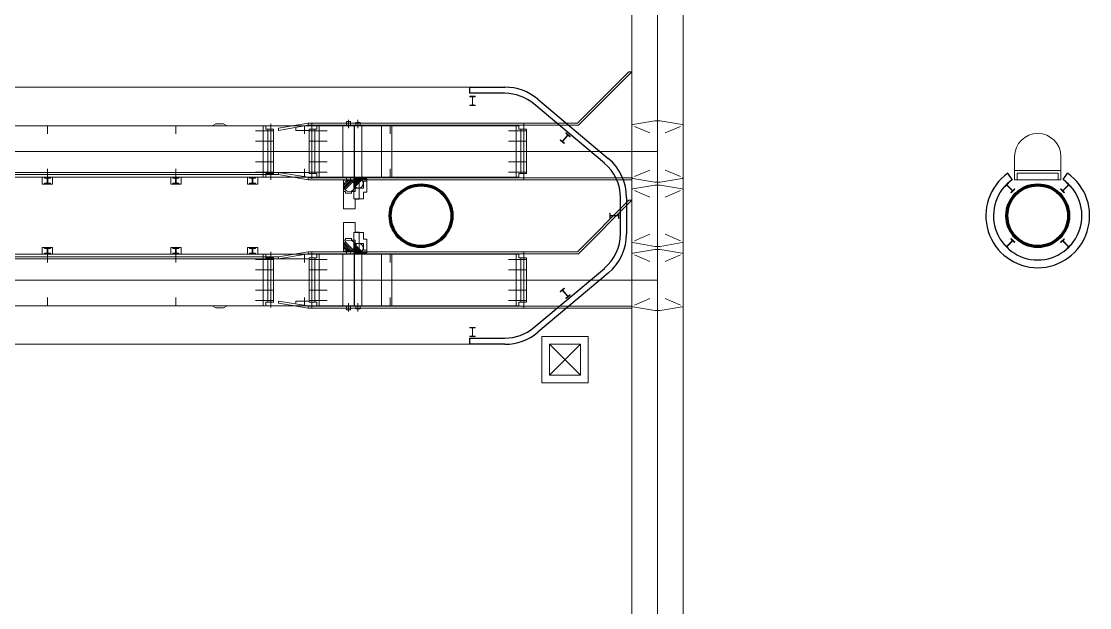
# Model space of a CAD drawing. Header units: metres. Extents: x 1807 to 3745, y 842 to 1968.
# Drawn here: x 3502.22 to 3523.01, y 1312.38 to 1323.78 of the extents above; entities that cross this region are included whole.
import ezdxf

# ---------------------------------------------------------------- set-up
doc = ezdxf.new("R2010")
doc.units = ezdxf.units.M
doc.header["$MEASUREMENT"] = 0
doc.layers.add('Level 1', color=7, linetype='Continuous', lineweight=0)

msp = doc.modelspace()

# ---------------------------------------------------------------- linework, layer by layer
at = {"layer": 'Level 1', "color": 7, "linetype": 'Continuous', "lineweight": 0}
for p, q in [((3514.1, 1265.482), (3514.1, 1396.1)), ((3515.1, 1265.482), (3515.1, 1396.1)), ((3513.043, 1321.8), (3514.043, 1322.8)), ((3513.06, 1321.76), (3514.1, 1322.8)), ((3514.043, 1322.8), (3514.1, 1322.8)), ((3511.63, 1322.5), (3486.27, 1322.5)), ((3513.643, 1321.116), (3512.273, 1322.266)), ((3508.548, 1321.83), (3508.548, 1321.76)), ((3508.628, 1321.83), (3508.548, 1321.83)), ((3508.628, 1321.83), (3508.628, 1321.76)), ((3514.55, 1321.845), (3514.121, 1321.774)), ((3514.65, 1321.845), (3514.55, 1321.845)), ((3514.65, 1321.845), (3515.079, 1321.774)), ((3511.853, 1321.75), (3486.047, 1321.75)), ((3502.728, 1321.75), (3502.728, 1321.59)), ((3505.228, 1321.75), (3505.228, 1321.59)), ((3506.003, 1321.79), (3505.934, 1321.75)), ((3506.003, 1321.79), (3506.153, 1321.79)), ((3506.223, 1321.75), (3506.153, 1321.79)), ((3507.128, 1321.65), (3506.778, 1321.65)), ((3506.978, 1321.75), (3506.928, 1321.75)), ((3506.978, 1321.68), (3506.978, 1321.75)), ((3507.128, 1321.68), (3506.978, 1321.68)), ((3507.128, 1320.82), (3507.128, 1321.68)), ((3507.228, 1321.7), (3507.803, 1321.8)), ((3507.803, 1321.76), (3507.228, 1321.66)), ((3507.228, 1321.66), (3507.228, 1321.7)), ((3507.559, 1321.7), (3507.559, 1321.66)), ((3507.818, 1321.66), (3507.559, 1321.66)), ((3507.728, 1321.75), (3507.728, 1321.59)), ((3512, 1321.8), (3507.803, 1321.8)), ((3507.803, 1321.76), (3507.803, 1321.8)), ((3512, 1321.76), (3507.803, 1321.76)), ((3507.819, 1321.68), (3507.819, 1320.82)), ((3507.819, 1321.68), (3507.969, 1321.68)), ((3507.819, 1321.65), (3508.169, 1321.65)), ((3507.968, 1321.75), (3508.018, 1321.75)), ((3507.969, 1321.68), (3507.969, 1321.75)), ((3508.688, 1321.76), (3508.488, 1321.76)), ((3508.847, 1321.76), (3508.697, 1321.76)), ((3508.812, 1321.81), (3508.732, 1321.81)), ((3508.732, 1321.81), (3508.732, 1321.76)), ((3508.812, 1321.81), (3508.812, 1321.76)), ((3509.4, 1321.59), (3509.4, 1321.75)), ((3512.053, 1321.65), (3511.703, 1321.65)), ((3511.903, 1321.75), (3511.853, 1321.75)), ((3511.903, 1321.68), (3511.903, 1321.75)), ((3512.053, 1321.68), (3511.903, 1321.68)), ((3512, 1321.8), (3512.72, 1321.8)), ((3512, 1320.7), (3512, 1321.8)), ((3512, 1321.76), (3512.72, 1321.76)), ((3512.053, 1320.82), (3512.053, 1321.68)), ((3512.72, 1321.8), (3513.043, 1321.8)), ((3512.72, 1321.76), (3513.06, 1321.76)), ((3514.1, 1321.749), (3514.1, 1320.751)), ((3514.15, 1321.738), (3514.45, 1321.611)), ((3515.05, 1321.738), (3514.75, 1321.611)), ((3515.1, 1321.749), (3515.1, 1320.751)), ((3515.1, 1321.749), (3515.1, 1320.751)), ((3507.128, 1321.45), (3506.778, 1321.45)), ((3507.819, 1321.45), (3508.169, 1321.45)), ((3512.053, 1321.45), (3511.703, 1321.45)), ((3507.128, 1321.25), (3506.778, 1321.25)), ((3507.819, 1321.25), (3508.169, 1321.25)), ((3512.053, 1321.25), (3511.703, 1321.25)), ((3512.721, 1321.251), (3512.719, 1321.249)), ((3512.721, 1321.249), (3512.719, 1321.251)), ((3514.601, 1321.251), (3514.599, 1321.249)), ((3514.601, 1321.249), (3514.599, 1321.251)), ((3514.599, 1321.251), (3514.601, 1321.249)), ((3514.601, 1321.251), (3514.599, 1321.249)), ((3507.128, 1321.05), (3506.778, 1321.05)), ((3507.819, 1321.05), (3508.169, 1321.05)), ((3512.053, 1321.05), (3511.703, 1321.05)), ((3507.818, 1320.84), (3488.228, 1320.84)), ((3507.228, 1320.8), (3488.228, 1320.8)), ((3502.728, 1320.91), (3502.728, 1320.75)), ((3505.228, 1320.91), (3505.228, 1320.75)), ((3507.128, 1320.85), (3506.778, 1320.85)), ((3507.128, 1320.82), (3506.978, 1320.82)), ((3506.978, 1320.82), (3506.978, 1320.75)), ((3507.228, 1320.8), (3507.228, 1320.84)), ((3507.228, 1320.84), (3507.803, 1320.75)), ((3507.803, 1320.7), (3507.228, 1320.8)), ((3507.728, 1320.91), (3507.728, 1320.75)), ((3507.819, 1320.85), (3508.169, 1320.85)), ((3507.819, 1320.82), (3507.969, 1320.82)), ((3507.969, 1320.82), (3507.969, 1320.75)), ((3509.4, 1320.75), (3509.4, 1320.91)), ((3512.053, 1320.85), (3511.703, 1320.85)), ((3512.053, 1320.82), (3511.903, 1320.82)), ((3511.903, 1320.82), (3511.903, 1320.75)), ((3514.15, 1320.762), (3514.45, 1320.889)), ((3515.05, 1320.762), (3514.75, 1320.889)), ((3511.853, 1320.75), (3487.489, 1320.75)), ((3502.628, 1320.616), (3502.628, 1320.75)), ((3502.628, 1320.75), (3502.828, 1320.75)), ((3502.628, 1320.616), (3502.828, 1320.616)), ((3502.668, 1320.74), (3502.788, 1320.74)), ((3502.668, 1320.74), (3502.668, 1320.73)), ((3502.668, 1320.73), (3502.723, 1320.73)), ((3502.668, 1320.636), (3502.668, 1320.626)), ((3502.668, 1320.636), (3502.723, 1320.636)), ((3502.668, 1320.626), (3502.788, 1320.626)), ((3502.688, 1320.75), (3502.688, 1320.74)), ((3502.723, 1320.73), (3502.723, 1320.636)), ((3502.733, 1320.73), (3502.788, 1320.73)), ((3502.733, 1320.73), (3502.733, 1320.636)), ((3502.733, 1320.636), (3502.788, 1320.636)), ((3502.768, 1320.75), (3502.768, 1320.74)), ((3502.788, 1320.74), (3502.788, 1320.73)), ((3502.788, 1320.636), (3502.788, 1320.626)), ((3502.828, 1320.616), (3502.828, 1320.75)), ((3505.128, 1320.616), (3505.128, 1320.75)), ((3505.128, 1320.75), (3505.328, 1320.75)), ((3505.128, 1320.616), (3505.328, 1320.616)), ((3505.168, 1320.74), (3505.288, 1320.74)), ((3505.168, 1320.74), (3505.168, 1320.73)), ((3505.168, 1320.73), (3505.223, 1320.73)), ((3505.168, 1320.636), (3505.168, 1320.626)), ((3505.168, 1320.636), (3505.223, 1320.636)), ((3505.168, 1320.626), (3505.288, 1320.626)), ((3505.188, 1320.75), (3505.188, 1320.74)), ((3505.223, 1320.73), (3505.223, 1320.636)), ((3505.233, 1320.73), (3505.288, 1320.73)), ((3505.233, 1320.73), (3505.233, 1320.636)), ((3505.233, 1320.636), (3505.288, 1320.636)), ((3505.268, 1320.75), (3505.268, 1320.74)), ((3505.288, 1320.74), (3505.288, 1320.73)), ((3505.288, 1320.636), (3505.288, 1320.626)), ((3505.328, 1320.616), (3505.328, 1320.75)), ((3506.62, 1320.616), (3506.62, 1320.75)), ((3506.62, 1320.75), (3506.82, 1320.75)), ((3506.62, 1320.616), (3506.82, 1320.616)), ((3506.66, 1320.74), (3506.78, 1320.74)), ((3506.66, 1320.74), (3506.66, 1320.73)), ((3506.66, 1320.73), (3506.715, 1320.73)), ((3506.66, 1320.636), (3506.66, 1320.626)), ((3506.66, 1320.636), (3506.715, 1320.636)), ((3506.66, 1320.626), (3506.78, 1320.626)), ((3506.68, 1320.75), (3506.68, 1320.74)), ((3506.715, 1320.73), (3506.715, 1320.636)), ((3506.725, 1320.73), (3506.78, 1320.73)), ((3506.725, 1320.73), (3506.725, 1320.636)), ((3506.725, 1320.636), (3506.78, 1320.636)), ((3506.76, 1320.75), (3506.76, 1320.74)), ((3506.78, 1320.74), (3506.78, 1320.73)), ((3506.78, 1320.636), (3506.78, 1320.626)), ((3506.82, 1320.616), (3506.82, 1320.75)), ((3506.978, 1320.75), (3506.928, 1320.75)), ((3507.803, 1320.7), (3507.803, 1320.75)), ((3512, 1320.74), (3507.803, 1320.74)), ((3512, 1320.7), (3507.803, 1320.7)), ((3507.968, 1320.75), (3508.018, 1320.75)), ((3508.688, 1320.74), (3508.488, 1320.74)), ((3508.492, 1320.69), (3508.492, 1320.472)), ((3508.492, 1320.69), (3508.792, 1320.69)), ((3508.493, 1320.587), (3508.596, 1320.69)), ((3508.496, 1320.554), (3508.628, 1320.687)), ((3508.506, 1320.529), (3508.654, 1320.677)), ((3508.52, 1320.508), (3508.675, 1320.663)), ((3508.548, 1320.74), (3508.548, 1320.69)), ((3508.628, 1320.74), (3508.628, 1320.69)), ((3508.692, 1320.72), (3508.692, 1320.538)), ((3508.692, 1320.72), (3508.942, 1320.72)), ((3508.692, 1320.634), (3508.779, 1320.72)), ((3508.695, 1320.607), (3508.805, 1320.717)), ((3508.847, 1320.74), (3508.697, 1320.74)), ((3508.703, 1320.586), (3508.827, 1320.709)), ((3508.715, 1320.568), (3508.844, 1320.697)), ((3508.72, 1320.63), (3508.792, 1320.63)), ((3508.72, 1320.63), (3508.72, 1320.472)), ((3508.732, 1320.74), (3508.732, 1320.72)), ((3508.792, 1320.69), (3508.792, 1320.63)), ((3508.812, 1320.74), (3508.812, 1320.72)), ((3508.882, 1320.67), (3508.942, 1320.67)), ((3508.882, 1320.67), (3508.882, 1320.538)), ((3508.942, 1320.72), (3508.942, 1320.67)), ((3511.903, 1320.75), (3511.853, 1320.75)), ((3512, 1320.74), (3512.72, 1320.74)), ((3512, 1320.7), (3512.72, 1320.7)), ((3512.72, 1320.74), (3514.1, 1320.74)), ((3512.72, 1320.7), (3514.1, 1320.7)), ((3514.55, 1320.655), (3514.121, 1320.727)), ((3514.55, 1320.595), (3514.121, 1320.524)), ((3514.65, 1320.655), (3514.55, 1320.655)), ((3514.65, 1320.595), (3514.55, 1320.595)), ((3514.599, 1320.626), (3514.601, 1320.624)), ((3514.601, 1320.626), (3514.599, 1320.624)), ((3514.65, 1320.655), (3515.079, 1320.727)), ((3514.65, 1320.595), (3515.079, 1320.524)), ((3508.492, 1320.472), (3508.528, 1320.472)), ((3508.528, 1320.472), (3508.528, 1320.442)), ((3508.528, 1320.442), (3508.649, 1320.442)), ((3508.648, 1320.472), (3508.648, 1320.442)), ((3508.648, 1320.472), (3508.72, 1320.472)), ((3508.692, 1320.538), (3508.882, 1320.538)), ((3514.1, 1320.499), (3514.1, 1319.501)), ((3514.15, 1320.488), (3514.45, 1320.361)), ((3515.05, 1320.488), (3514.75, 1320.361)), ((3515.1, 1320.499), (3515.1, 1319.501)), ((3515.1, 1320.499), (3515.1, 1319.501)), ((3513.043, 1319.3), (3514.043, 1320.3)), ((3513.06, 1319.26), (3514.1, 1320.3)), ((3514, 1319.65), (3514, 1320.35)), ((3514.043, 1320.3), (3514.1, 1320.3)), ((3514.599, 1320.001), (3514.601, 1319.999)), ((3514.601, 1320.001), (3514.599, 1319.999)), ((3508.528, 1319.558), (3508.649, 1319.558)), ((3508.528, 1319.528), (3508.528, 1319.558)), ((3508.648, 1319.528), (3508.648, 1319.558)), ((3514.15, 1319.512), (3514.45, 1319.639)), ((3515.05, 1319.512), (3514.75, 1319.639)), ((3502.628, 1319.384), (3502.628, 1319.25)), ((3502.628, 1319.384), (3502.828, 1319.384)), ((3502.668, 1319.374), (3502.788, 1319.374)), ((3502.668, 1319.364), (3502.668, 1319.374)), ((3502.668, 1319.364), (3502.723, 1319.364)), ((3502.723, 1319.27), (3502.723, 1319.364)), ((3502.733, 1319.364), (3502.788, 1319.364)), ((3502.733, 1319.27), (3502.733, 1319.364)), ((3502.788, 1319.364), (3502.788, 1319.374)), ((3502.828, 1319.384), (3502.828, 1319.25)), ((3505.128, 1319.384), (3505.128, 1319.25)), ((3505.128, 1319.384), (3505.328, 1319.384)), ((3505.168, 1319.374), (3505.288, 1319.374)), ((3505.168, 1319.364), (3505.168, 1319.374)), ((3505.168, 1319.364), (3505.223, 1319.364)), ((3505.223, 1319.27), (3505.223, 1319.364)), ((3505.233, 1319.364), (3505.288, 1319.364)), ((3505.233, 1319.27), (3505.233, 1319.364)), ((3505.288, 1319.364), (3505.288, 1319.374)), ((3505.328, 1319.384), (3505.328, 1319.25)), ((3506.62, 1319.384), (3506.62, 1319.25)), ((3506.62, 1319.384), (3506.82, 1319.384)), ((3506.66, 1319.374), (3506.78, 1319.374)), ((3506.66, 1319.364), (3506.66, 1319.374)), ((3506.66, 1319.364), (3506.715, 1319.364)), ((3506.715, 1319.27), (3506.715, 1319.364)), ((3506.725, 1319.364), (3506.78, 1319.364)), ((3506.725, 1319.27), (3506.725, 1319.364)), ((3506.78, 1319.364), (3506.78, 1319.374)), ((3506.82, 1319.384), (3506.82, 1319.25)), ((3508.492, 1319.528), (3508.528, 1319.528)), ((3508.492, 1319.31), (3508.492, 1319.528)), ((3508.493, 1319.413), (3508.596, 1319.31)), ((3508.496, 1319.446), (3508.628, 1319.313)), ((3508.506, 1319.471), (3508.654, 1319.323)), ((3508.52, 1319.492), (3508.675, 1319.338)), ((3508.648, 1319.528), (3508.72, 1319.528)), ((3508.692, 1319.462), (3508.882, 1319.462)), ((3508.692, 1319.28), (3508.692, 1319.462)), ((3508.692, 1319.367), (3508.779, 1319.28)), ((3508.695, 1319.393), (3508.805, 1319.283)), ((3508.703, 1319.415), (3508.827, 1319.291)), ((3508.715, 1319.432), (3508.844, 1319.303)), ((3508.72, 1319.37), (3508.72, 1319.528)), ((3508.72, 1319.37), (3508.792, 1319.37)), ((3508.792, 1319.31), (3508.792, 1319.37)), ((3508.882, 1319.33), (3508.882, 1319.462)), ((3508.882, 1319.33), (3508.942, 1319.33)), ((3508.942, 1319.28), (3508.942, 1319.33)), ((3514.55, 1319.405), (3514.121, 1319.477)), ((3514.55, 1319.345), (3514.121, 1319.274)), ((3514.65, 1319.405), (3514.55, 1319.405)), ((3514.65, 1319.345), (3514.55, 1319.345)), ((3514.599, 1319.376), (3514.601, 1319.374)), ((3514.601, 1319.376), (3514.599, 1319.374)), ((3514.65, 1319.405), (3515.079, 1319.477)), ((3514.65, 1319.345), (3515.079, 1319.274)), ((3511.853, 1319.25), (3486.047, 1319.25)), ((3507.228, 1319.2), (3488.228, 1319.2)), ((3507.818, 1319.16), (3488.228, 1319.16)), ((3502.628, 1319.25), (3502.828, 1319.25)), ((3502.668, 1319.27), (3502.723, 1319.27)), ((3502.668, 1319.26), (3502.668, 1319.27)), ((3502.668, 1319.26), (3502.788, 1319.26)), ((3502.688, 1319.25), (3502.688, 1319.26)), ((3502.728, 1319.09), (3502.728, 1319.25)), ((3502.733, 1319.27), (3502.788, 1319.27)), ((3502.768, 1319.25), (3502.768, 1319.26)), ((3502.788, 1319.26), (3502.788, 1319.27)), ((3505.128, 1319.25), (3505.328, 1319.25)), ((3505.168, 1319.27), (3505.223, 1319.27)), ((3505.168, 1319.26), (3505.168, 1319.27)), ((3505.168, 1319.26), (3505.288, 1319.26)), ((3505.188, 1319.25), (3505.188, 1319.26)), ((3505.228, 1319.09), (3505.228, 1319.25)), ((3505.233, 1319.27), (3505.288, 1319.27)), ((3505.268, 1319.25), (3505.268, 1319.26)), ((3505.288, 1319.26), (3505.288, 1319.27)), ((3506.62, 1319.25), (3506.82, 1319.25)), ((3506.66, 1319.27), (3506.715, 1319.27)), ((3506.66, 1319.26), (3506.66, 1319.27)), ((3506.66, 1319.26), (3506.78, 1319.26)), ((3506.68, 1319.25), (3506.68, 1319.26)), ((3506.725, 1319.27), (3506.78, 1319.27)), ((3506.76, 1319.25), (3506.76, 1319.26)), ((3507.128, 1319.15), (3506.778, 1319.15)), ((3506.78, 1319.26), (3506.78, 1319.27)), ((3506.978, 1319.25), (3506.928, 1319.25)), ((3506.978, 1319.18), (3506.978, 1319.25)), ((3507.128, 1319.18), (3506.978, 1319.18)), ((3507.128, 1319.18), (3507.128, 1318.32)), ((3507.228, 1319.2), (3507.803, 1319.3)), ((3507.803, 1319.26), (3507.228, 1319.16)), ((3507.228, 1319.16), (3507.228, 1319.2)), ((3507.728, 1319.09), (3507.728, 1319.25)), ((3512, 1319.3), (3507.803, 1319.3)), ((3507.803, 1319.26), (3507.803, 1319.3)), ((3512, 1319.26), (3507.803, 1319.26)), ((3507.819, 1318.32), (3507.819, 1319.18)), ((3507.819, 1319.18), (3507.969, 1319.18)), ((3507.819, 1319.15), (3508.169, 1319.15)), ((3507.968, 1319.25), (3508.018, 1319.25)), ((3507.969, 1319.18), (3507.969, 1319.25)), ((3508.688, 1319.26), (3508.488, 1319.26)), ((3508.492, 1319.31), (3508.792, 1319.31)), ((3508.548, 1319.26), (3508.548, 1319.31)), ((3508.628, 1319.26), (3508.628, 1319.31)), ((3508.692, 1319.28), (3508.942, 1319.28)), ((3508.847, 1319.26), (3508.697, 1319.26)), ((3508.732, 1319.26), (3508.732, 1319.28)), ((3508.812, 1319.26), (3508.812, 1319.28)), ((3509.4, 1319.09), (3509.4, 1319.25)), ((3512.053, 1319.15), (3511.703, 1319.15)), ((3511.903, 1319.25), (3511.853, 1319.25)), ((3511.903, 1319.18), (3511.903, 1319.25)), ((3512.053, 1319.18), (3511.903, 1319.18)), ((3512, 1319.3), (3512.72, 1319.3)), ((3512, 1318.2), (3512, 1319.3)), ((3512, 1319.26), (3512.72, 1319.26)), ((3512.053, 1319.18), (3512.053, 1318.32)), ((3512.72, 1319.3), (3513.043, 1319.3)), ((3512.72, 1319.26), (3513.06, 1319.26)), ((3514.1, 1319.249), (3514.1, 1318.251)), ((3514.15, 1319.238), (3514.45, 1319.111)), ((3515.05, 1319.238), (3514.75, 1319.111)), ((3515.1, 1319.249), (3515.1, 1318.251)), ((3515.1, 1319.249), (3515.1, 1318.251)), ((3507.128, 1318.95), (3506.778, 1318.95)), ((3507.819, 1318.95), (3508.169, 1318.95)), ((3512.053, 1318.95), (3511.703, 1318.95)), ((3507.128, 1318.75), (3506.778, 1318.75)), ((3507.819, 1318.75), (3508.169, 1318.75)), ((3512.053, 1318.75), (3511.703, 1318.75)), ((3512.273, 1317.734), (3513.643, 1318.884)), ((3512.721, 1318.751), (3512.719, 1318.749)), ((3512.721, 1318.749), (3512.719, 1318.751)), ((3514.601, 1318.751), (3514.599, 1318.749)), ((3514.601, 1318.749), (3514.599, 1318.751)), ((3514.599, 1318.751), (3514.601, 1318.749)), ((3514.601, 1318.751), (3514.599, 1318.749)), ((3507.128, 1318.55), (3506.778, 1318.55)), ((3507.819, 1318.55), (3508.169, 1318.55)), ((3512.053, 1318.55), (3511.703, 1318.55)), ((3502.728, 1318.25), (3502.728, 1318.41)), ((3505.228, 1318.25), (3505.228, 1318.41)), ((3507.128, 1318.35), (3506.778, 1318.35)), ((3507.128, 1318.32), (3506.978, 1318.32)), ((3506.978, 1318.32), (3506.978, 1318.25)), ((3507.228, 1318.3), (3507.228, 1318.34)), ((3507.228, 1318.34), (3507.803, 1318.25)), ((3507.803, 1318.2), (3507.228, 1318.3)), ((3507.559, 1318.3), (3507.559, 1318.34)), ((3507.818, 1318.34), (3507.559, 1318.34)), ((3507.728, 1318.25), (3507.728, 1318.41)), ((3507.819, 1318.35), (3508.169, 1318.35)), ((3507.819, 1318.32), (3507.969, 1318.32)), ((3507.969, 1318.32), (3507.969, 1318.25)), ((3509.4, 1318.25), (3509.4, 1318.41)), ((3512.053, 1318.35), (3511.703, 1318.35)), ((3512.053, 1318.32), (3511.903, 1318.32)), ((3511.903, 1318.32), (3511.903, 1318.25)), ((3514.15, 1318.262), (3514.45, 1318.389)), ((3515.05, 1318.262), (3514.75, 1318.389)), ((3511.853, 1318.25), (3486.047, 1318.25)), ((3506.003, 1318.21), (3505.934, 1318.25)), ((3506.003, 1318.21), (3506.153, 1318.21)), ((3506.223, 1318.25), (3506.153, 1318.21)), ((3506.978, 1318.25), (3506.928, 1318.25)), ((3507.803, 1318.2), (3507.803, 1318.25)), ((3512, 1318.24), (3507.803, 1318.24)), ((3512, 1318.2), (3507.803, 1318.2)), ((3507.968, 1318.25), (3508.018, 1318.25)), ((3508.688, 1318.24), (3508.488, 1318.24)), ((3508.548, 1318.17), (3508.548, 1318.24)), ((3508.628, 1318.17), (3508.548, 1318.17)), ((3508.628, 1318.17), (3508.628, 1318.24)), ((3508.847, 1318.24), (3508.697, 1318.24)), ((3508.732, 1318.19), (3508.732, 1318.24)), ((3508.812, 1318.19), (3508.732, 1318.19)), ((3508.812, 1318.19), (3508.812, 1318.24)), ((3511.903, 1318.25), (3511.853, 1318.25)), ((3512, 1318.24), (3512.72, 1318.24)), ((3512, 1318.2), (3512.72, 1318.2)), ((3512.72, 1318.24), (3514.1, 1318.24)), ((3512.72, 1318.2), (3514.1, 1318.2)), ((3514.55, 1318.155), (3514.121, 1318.227)), ((3514.65, 1318.155), (3514.55, 1318.155)), ((3514.599, 1318.126), (3514.601, 1318.124)), ((3514.601, 1318.126), (3514.599, 1318.124)), ((3514.65, 1318.155), (3515.079, 1318.227)), ((3486.27, 1317.5), (3511.63, 1317.5)), ((3513.25, 1317.65), (3512.35, 1317.65)), ((3512.35, 1317.65), (3512.35, 1316.75)), ((3512.5, 1316.9), (3513.1, 1317.5)), ((3513.1, 1316.9), (3512.5, 1317.5)), ((3513.25, 1316.75), (3513.25, 1317.65)), ((3512.35, 1316.75), (3513.25, 1316.75))]:
    msp.add_line(p, q, dxfattribs=at)
at = {"layer": 'Level 1', "color": 7, "linetype": 'Continuous', "lineweight": 0, "ltscale": 4}
for p, q in [((3514.6, 1265.482), (3514.6, 1396.1)), ((3508.588, 1321.7), (3508.588, 1321.864)), ((3508.772, 1321.7), (3508.772, 1321.864)), ((3506.928, 1320.75), (3506.928, 1321.75)), ((3507.018, 1320.82), (3507.018, 1321.68)), ((3507.073, 1320.7), (3507.073, 1321.785)), ((3507.874, 1321.8), (3507.874, 1320.715)), ((3507.929, 1321.68), (3507.929, 1320.82)), ((3508.019, 1321.75), (3508.019, 1320.75)), ((3508.475, 1321.75), (3508.475, 1320.75)), ((3508.697, 1321.75), (3508.697, 1320.75)), ((3508.701, 1321.75), (3508.701, 1320.75)), ((3508.847, 1321.75), (3508.847, 1320.75)), ((3509.228, 1320.75), (3509.228, 1321.75)), ((3509.428, 1320.75), (3509.428, 1321.75)), ((3511.853, 1320.75), (3511.853, 1321.75)), ((3511.943, 1320.82), (3511.943, 1321.68)), ((3511.998, 1320.7), (3511.998, 1321.785)), ((3485.18, 1321.25), (3512.72, 1321.25)), ((3514.6, 1321.25), (3512.72, 1321.25)), ((3508.792, 1320.63), (3508.792, 1320.322)), ((3508.942, 1320.67), (3508.942, 1320.458)), ((3508.492, 1320.134), (3508.492, 1320.472)), ((3508.692, 1320.326), (3508.692, 1320.538)), ((3508.882, 1320.458), (3508.882, 1320.326)), ((3508.882, 1320.458), (3508.942, 1320.458)), ((3508.882, 1320.326), (3508.692, 1320.326)), ((3508.72, 1320.322), (3508.792, 1320.322)), ((3508.72, 1320.322), (3508.72, 1320.134)), ((3508.72, 1320.134), (3508.492, 1320.134)), ((3508.492, 1319.866), (3508.492, 1319.528)), ((3508.72, 1319.866), (3508.492, 1319.866)), ((3508.72, 1319.678), (3508.72, 1319.866)), ((3508.692, 1319.674), (3508.692, 1319.462)), ((3508.882, 1319.674), (3508.692, 1319.674)), ((3508.72, 1319.678), (3508.792, 1319.678)), ((3508.792, 1319.37), (3508.792, 1319.678)), ((3508.882, 1319.542), (3508.882, 1319.674)), ((3508.882, 1319.542), (3508.942, 1319.542)), ((3508.942, 1319.33), (3508.942, 1319.542)), ((3506.928, 1319.25), (3506.928, 1318.25)), ((3507.018, 1319.18), (3507.018, 1318.32)), ((3507.073, 1319.3), (3507.073, 1318.215)), ((3507.874, 1318.2), (3507.874, 1319.285)), ((3507.929, 1318.32), (3507.929, 1319.18)), ((3508.019, 1318.25), (3508.019, 1319.25)), ((3508.475, 1318.25), (3508.475, 1319.25)), ((3508.697, 1318.25), (3508.697, 1319.25)), ((3508.701, 1318.25), (3508.701, 1319.25)), ((3508.847, 1318.25), (3508.847, 1319.25)), ((3509.228, 1318.25), (3509.228, 1319.25)), ((3509.428, 1318.25), (3509.428, 1319.25)), ((3511.853, 1319.25), (3511.853, 1318.25)), ((3511.943, 1319.18), (3511.943, 1318.32)), ((3511.998, 1319.3), (3511.998, 1318.215)), ((3485.18, 1318.75), (3512.72, 1318.75)), ((3514.6, 1318.75), (3512.72, 1318.75)), ((3508.588, 1318.3), (3508.588, 1318.136)), ((3508.772, 1318.3), (3508.772, 1318.136))]:
    msp.add_line(p, q, dxfattribs=at)
at = {"layer": 'Level 1', "color": 7, "linetype": 'Continuous', "lineweight": 30}
for p, q in [((3510.95, 1322.38), (3510.95, 1322.5)), ((3510.95, 1322.5), (3511.63, 1322.5)), ((3511.63, 1322.38), (3510.95, 1322.38)), ((3512.273, 1322.266), (3513.643, 1321.116)), ((3513.566, 1321.024), (3512.196, 1322.174)), ((3521.506, 1320.705), (3521.42, 1320.828)), ((3522.494, 1320.705), (3522.58, 1320.828)), ((3513.88, 1319.65), (3513.88, 1320.35)), ((3514, 1320.35), (3514, 1319.65)), ((3512.196, 1317.826), (3513.566, 1318.976)), ((3513.643, 1318.884), (3512.273, 1317.734)), ((3510.95, 1317.62), (3511.63, 1317.62)), ((3510.95, 1317.5), (3510.95, 1317.62)), ((3511.63, 1317.5), (3510.95, 1317.5))]:
    msp.add_line(p, q, dxfattribs=at)
at = {"layer": 'Level 1', "color": 7, "linetype": 'Continuous', "lineweight": 13}
for p, q in [((3511.051, 1322.322), (3510.95, 1322.322)), ((3510.95, 1322.322), (3510.95, 1322.314)), ((3510.95, 1322.314), (3510.991, 1322.314)), ((3510.998, 1322.307), (3510.998, 1322.16)), ((3511.003, 1322.16), (3511.003, 1322.307)), ((3511.011, 1322.314), (3511.051, 1322.314)), ((3511.051, 1322.314), (3511.051, 1322.322)), ((3510.991, 1322.152), (3510.95, 1322.152)), ((3510.95, 1322.152), (3510.95, 1322.144)), ((3510.95, 1322.144), (3511.051, 1322.144)), ((3511.051, 1322.152), (3511.011, 1322.152)), ((3511.051, 1322.144), (3511.051, 1322.152)), ((3512.817, 1321.603), (3512.823, 1321.609)), ((3512.823, 1321.609), (3512.9, 1321.543)), ((3512.708, 1321.472), (3512.713, 1321.479)), ((3512.786, 1321.407), (3512.708, 1321.472)), ((3512.713, 1321.479), (3512.745, 1321.452)), ((3512.755, 1321.453), (3512.85, 1321.566)), ((3512.853, 1321.563), (3512.759, 1321.45)), ((3512.76, 1321.439), (3512.791, 1321.413)), ((3512.791, 1321.413), (3512.786, 1321.407)), ((3512.849, 1321.576), (3512.817, 1321.603)), ((3512.895, 1321.537), (3512.864, 1321.564)), ((3512.9, 1321.543), (3512.895, 1321.537)), ((3521.55, 1320.7), (3521.55, 1321.15)), ((3522.45, 1321.176), (3522.45, 1320.7)), ((3521.55, 1320.879), (3522.45, 1320.879)), ((3521.6, 1320.829), (3521.6, 1320.7)), ((3522.4, 1320.829), (3521.6, 1320.829)), ((3522.4, 1320.7), (3522.4, 1320.829)), ((3521.357, 1320.57), (3521.429, 1320.642)), ((3521.363, 1320.565), (3521.357, 1320.57)), ((3521.391, 1320.593), (3521.363, 1320.565)), ((3521.506, 1320.49), (3521.402, 1320.593)), ((3521.434, 1320.636), (3521.405, 1320.607)), ((3521.405, 1320.597), (3521.509, 1320.493)), ((3521.429, 1320.642), (3521.434, 1320.636)), ((3522.45, 1320.7), (3521.55, 1320.7)), ((3521.6, 1320.7), (3522.4, 1320.7)), ((3522.595, 1320.597), (3522.491, 1320.493)), ((3522.494, 1320.49), (3522.598, 1320.593)), ((3522.571, 1320.642), (3522.566, 1320.636)), ((3522.566, 1320.636), (3522.595, 1320.607)), ((3522.643, 1320.57), (3522.571, 1320.642)), ((3522.609, 1320.593), (3522.637, 1320.565)), ((3522.637, 1320.565), (3522.643, 1320.57)), ((3521.477, 1320.45), (3521.506, 1320.479)), ((3521.483, 1320.444), (3521.477, 1320.45)), ((3521.554, 1320.516), (3521.483, 1320.444)), ((3521.52, 1320.493), (3521.549, 1320.522)), ((3521.549, 1320.522), (3521.554, 1320.516)), ((3522.451, 1320.522), (3522.446, 1320.516)), ((3522.446, 1320.516), (3522.517, 1320.444)), ((3522.48, 1320.493), (3522.451, 1320.522)), ((3522.523, 1320.45), (3522.494, 1320.479)), ((3522.517, 1320.444), (3522.523, 1320.45)), ((3513.68, 1320.051), (3513.672, 1320.051)), ((3513.672, 1320.051), (3513.672, 1319.949)), ((3513.672, 1319.949), (3513.68, 1319.949)), ((3513.68, 1320.01), (3513.68, 1320.051)), ((3513.68, 1319.949), (3513.68, 1319.99)), ((3513.834, 1320.002), (3513.688, 1320.002)), ((3513.688, 1319.998), (3513.834, 1319.998)), ((3513.85, 1320.051), (3513.842, 1320.051)), ((3513.842, 1320.051), (3513.842, 1320.01)), ((3513.842, 1319.99), (3513.842, 1319.949)), ((3513.842, 1319.949), (3513.85, 1319.949)), ((3513.85, 1319.949), (3513.85, 1320.051)), ((3521.483, 1319.556), (3521.477, 1319.55)), ((3521.477, 1319.55), (3521.506, 1319.521)), ((3521.554, 1319.484), (3521.483, 1319.556)), ((3522.516, 1319.554), (3522.444, 1319.483)), ((3522.493, 1319.52), (3522.522, 1319.549)), ((3522.522, 1319.549), (3522.516, 1319.554)), ((3521.363, 1319.435), (3521.357, 1319.43)), ((3521.357, 1319.43), (3521.429, 1319.358)), ((3521.391, 1319.407), (3521.363, 1319.435)), ((3521.506, 1319.51), (3521.402, 1319.407)), ((3521.405, 1319.403), (3521.509, 1319.507)), ((3521.434, 1319.364), (3521.405, 1319.393)), ((3521.429, 1319.358), (3521.434, 1319.364)), ((3521.52, 1319.507), (3521.549, 1319.478)), ((3521.549, 1319.478), (3521.554, 1319.484)), ((3522.444, 1319.483), (3522.45, 1319.477)), ((3522.45, 1319.477), (3522.479, 1319.506)), ((3522.49, 1319.506), (3522.593, 1319.402)), ((3522.597, 1319.405), (3522.493, 1319.509)), ((3522.593, 1319.391), (3522.565, 1319.362)), ((3522.565, 1319.362), (3522.57, 1319.357)), ((3522.57, 1319.357), (3522.642, 1319.429)), ((3522.636, 1319.434), (3522.607, 1319.405)), ((3522.642, 1319.429), (3522.636, 1319.434)), ((3512.786, 1318.593), (3512.708, 1318.528)), ((3512.708, 1318.528), (3512.713, 1318.521)), ((3512.713, 1318.521), (3512.745, 1318.548)), ((3512.755, 1318.547), (3512.85, 1318.434)), ((3512.853, 1318.437), (3512.759, 1318.55)), ((3512.76, 1318.561), (3512.791, 1318.587)), ((3512.791, 1318.587), (3512.786, 1318.593)), ((3512.849, 1318.424), (3512.817, 1318.397)), ((3512.817, 1318.397), (3512.823, 1318.391)), ((3512.823, 1318.391), (3512.9, 1318.457)), ((3512.895, 1318.463), (3512.864, 1318.436)), ((3512.9, 1318.457), (3512.895, 1318.463)), ((3511.051, 1317.828), (3510.95, 1317.828)), ((3510.95, 1317.828), (3510.95, 1317.82)), ((3510.95, 1317.82), (3510.991, 1317.82)), ((3510.998, 1317.812), (3510.998, 1317.666)), ((3511.003, 1317.666), (3511.003, 1317.812)), ((3511.01, 1317.82), (3511.051, 1317.82)), ((3511.051, 1317.82), (3511.051, 1317.828)), ((3510.991, 1317.658), (3510.95, 1317.658)), ((3510.95, 1317.658), (3510.95, 1317.65)), ((3510.95, 1317.65), (3511.051, 1317.65)), ((3511.051, 1317.658), (3511.01, 1317.658)), ((3511.051, 1317.65), (3511.051, 1317.658)), ((3513.1, 1317.5), (3512.5, 1317.5)), ((3512.5, 1317.5), (3512.5, 1316.9)), ((3513.1, 1316.9), (3513.1, 1317.5)), ((3512.5, 1316.9), (3513.1, 1316.9))]:
    msp.add_line(p, q, dxfattribs=at)
at = {"layer": 'Level 1', "color": 7, "linetype": 'Continuous', "lineweight": 0}
for centre, radius in [((3508.602, 1320.581), 0.109), ((3508.783, 1320.629), 0.091), ((3508.602, 1319.419), 0.109), ((3508.783, 1319.371), 0.091)]:
    msp.add_circle(centre, radius, dxfattribs=at)
at = {"layer": 'Level 1', "color": 7, "linetype": 'Continuous', "lineweight": 70}
for centre in [(3510, 1320), (3522, 1320)]:
    msp.add_circle(centre, 0.6, dxfattribs=at)
at = {"layer": 'Level 1', "color": 7, "linetype": 'Continuous', "lineweight": 0}
for centre, radius, start, end in [((3511.63, 1321.5), 1, 49.9899, 90), ((3514.125, 1321.749), 0.025, 99.4624, 180), ((3515.075, 1321.749), 0.025, 360, 80.5376), ((3513, 1320.35), 1, 0, 49.9895), ((3514.125, 1320.751), 0.025, 180, 260.5378), ((3515.075, 1320.751), 0.025, 279.4622, 360), ((3514.125, 1320.499), 0.025, 99.4624, 180), ((3515.075, 1320.499), 0.025, 360, 80.5376), ((3513, 1319.65), 1, 310.0101, 0), ((3514.125, 1319.501), 0.025, 180, 260.5378), ((3515.075, 1319.501), 0.025, 279.4622, 360), ((3514.125, 1319.249), 0.025, 99.4624, 180), ((3515.075, 1319.249), 0.025, 360, 80.5376), ((3514.125, 1318.251), 0.025, 180, 260.5378), ((3515.075, 1318.251), 0.025, 279.4622, 360), ((3511.63, 1318.5), 1, 270, 310.0105)]:
    msp.add_arc(centre, radius, start, end, dxfattribs=at)
at = {"layer": 'Level 1', "color": 7, "linetype": 'Continuous', "lineweight": 30}
for centre, radius, start, end in [((3511.63, 1321.5), 1, 49.9904, 89.9997), ((3511.63, 1321.5), 0.88, 49.9904, 89.9997), ((3513, 1320.35), 0.88, 0.0008, 49.9895), ((3513, 1320.35), 1, 0.0008, 49.9895), ((3522, 1320), 1.01, 125.0002, 54.9998), ((3522, 1320), 0.86, 125.0003, 54.9997), ((3513, 1319.65), 0.88, 310.0099, 0.0011), ((3513, 1319.65), 1, 310.0099, 0.0011), ((3511.63, 1318.5), 0.88, 270.0009, 310.0096), ((3511.63, 1318.5), 1, 270.0009, 310.0096)]:
    msp.add_arc(centre, radius, start, end, dxfattribs=at)
at = {"layer": 'Level 1', "color": 7, "linetype": 'Continuous', "lineweight": 13}
for centre, radius, start, end in [((3510.991, 1322.307), 0.0076, 0, 90), ((3511.011, 1322.307), 0.0076, 90, 180), ((3510.991, 1322.16), 0.0076, 270, 0), ((3511.011, 1322.16), 0.0076, 180, 270), ((3512.75, 1321.458), 0.0076, 230, 320), ((3512.765, 1321.445), 0.0076, 140, 230), ((3512.844, 1321.571), 0.0076, 320, 50), ((3512.859, 1321.558), 0.0076, 50, 140), ((3522, 1321.15), 0.45, 0, 180), ((3521.397, 1320.588), 0.0076, 45, 135), ((3521.411, 1320.602), 0.0076, 135, 225), ((3522.589, 1320.602), 0.0076, 315, 45), ((3522.603, 1320.588), 0.0076, 45, 135), ((3521.501, 1320.484), 0.0076, 315, 45), ((3521.515, 1320.498), 0.0076, 225, 315), ((3522.485, 1320.498), 0.0076, 225, 315), ((3522.499, 1320.484), 0.0076, 135, 225), ((3513.688, 1320.01), 0.0076, 180, 270), ((3513.688, 1319.99), 0.0076, 90, 180), ((3513.834, 1320.01), 0.0076, 270, 0), ((3513.834, 1319.99), 0.0076, 0, 90), ((3521.397, 1319.412), 0.0076, 225, 315), ((3521.411, 1319.398), 0.0076, 135, 225), ((3521.501, 1319.516), 0.0076, 315, 45), ((3521.515, 1319.502), 0.0076, 45, 135), ((3522.484, 1319.501), 0.0076, 45, 135), ((3522.498, 1319.515), 0.0076, 135, 225), ((3522.588, 1319.397), 0.0076, 315, 45), ((3522.602, 1319.411), 0.0076, 225, 315), ((3512.75, 1318.542), 0.0076, 40, 130), ((3512.765, 1318.555), 0.0076, 130, 220), ((3512.844, 1318.429), 0.0076, 310, 40), ((3512.859, 1318.442), 0.0076, 220, 310), ((3510.991, 1317.812), 0.0076, 0, 90), ((3510.991, 1317.666), 0.0076, 270, 0), ((3511.01, 1317.812), 0.0076, 90, 180), ((3511.01, 1317.666), 0.0076, 180, 270)]:
    msp.add_arc(centre, radius, start, end, dxfattribs=at)

doc.saveas('drawing.dxf')
